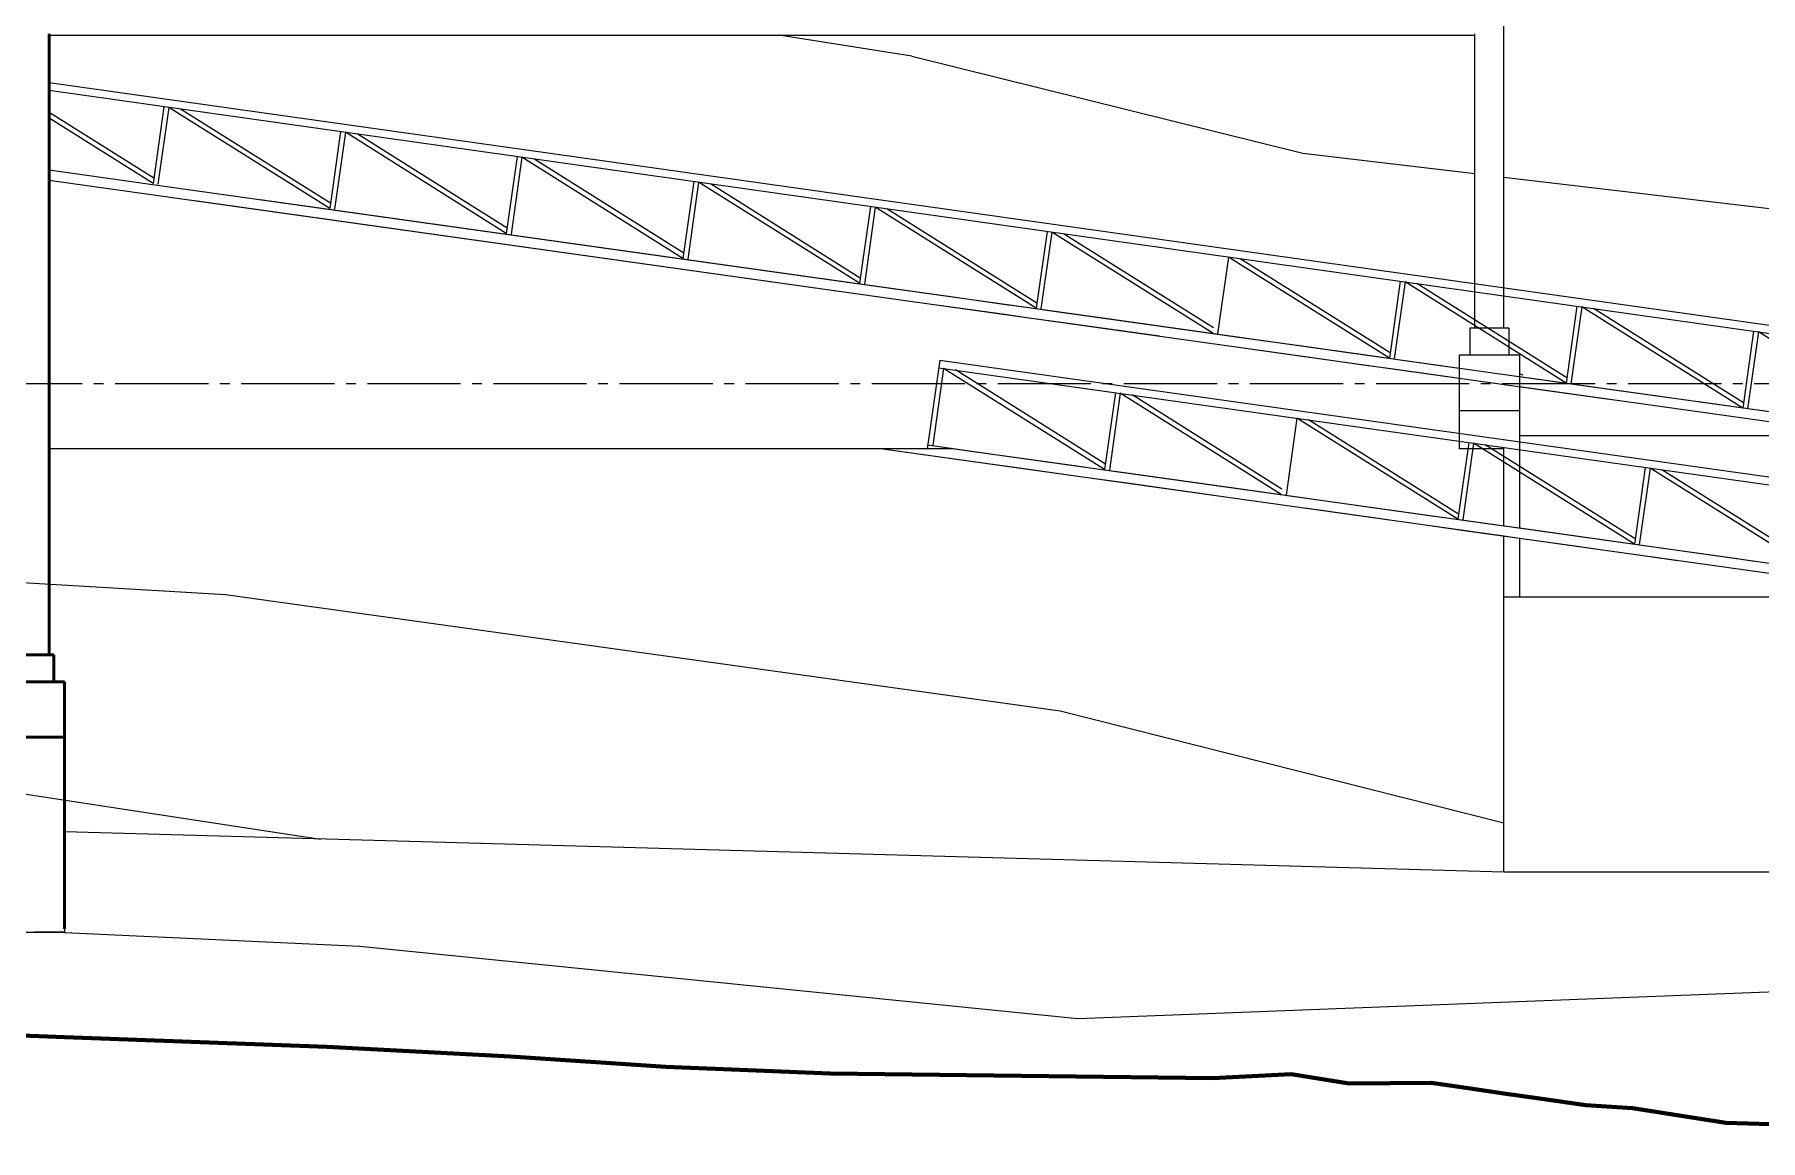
# Model space of a CAD drawing. Header units: metres. Extents: x -57 to 501, y 45 to 307.
# Drawn here: x 313.84 to 331.64, y 84.29 to 95.69 of the extents above; entities that cross this region are included whole.
import ezdxf

# ---------------------------------------------------------------- set-up
doc = ezdxf.new("R2010")
doc.units = ezdxf.units.M
doc.linetypes.add('ACAD_ISO04W100', pattern=[30, 24, -3, 0, -3])
doc.layers.add('Acotación', color=250, linetype='Continuous', lineweight=9)
doc.layers.add('atras', color=7, linetype='Continuous')

msp = doc.modelspace()

# ---------------------------------------------------------------- linework, layer by layer
at = {"color": 251, "true_color": 0x636466}
for p, q in [((328.995, 94.223), (328.995, 96.201)), ((313.995, 95.685), (314.286, 95.685)), ((314.286, 95.685), (315.122, 95.685)), ((315.122, 95.685), (317.982, 95.685)), ((317.982, 95.685), (319.024, 95.685)), ((319.024, 95.685), (319.225, 95.685)), ((319.225, 95.685), (320.62, 95.685)), ((320.62, 95.685), (320.735, 95.685)), ((320.735, 95.685), (321.33, 95.685)), ((321.33, 95.685), (321.518, 95.685)), ((321.518, 95.685), (328.695, 95.685)), ((328.695, 95.685), (328.695, 95.701)), ((328.695, 94.259), (328.695, 95.685)), ((315.28, 94.113), (313.995, 94.293)), ((313.995, 94.192), (322.849, 92.948)), ((328.695, 94.089), (328.695, 94.259)), ((328.995, 94.024), (328.995, 94.223)), ((321.983, 93.171), (315.28, 94.113)), ((315.497, 93.981), (323.07, 92.917)), ((323.068, 93.018), (316.17, 93.988)), ((328.695, 94.082), (328.695, 94.089)), ((328.695, 94.058), (328.695, 94.082)), ((328.695, 93.937), (328.695, 94.058)), ((328.995, 94.018), (328.995, 94.024)), ((328.995, 93.99), (328.995, 94.018)), ((328.995, 93.883), (328.995, 93.99)), ((328.695, 93.93), (328.695, 93.937)), ((328.695, 93.849), (328.695, 93.93)), ((328.695, 93.469), (328.695, 93.849)), ((328.995, 93.876), (328.995, 93.883)), ((328.995, 93.787), (328.995, 93.876)), ((328.995, 93.469), (328.995, 93.787)), ((328.695, 93.435), (328.695, 93.469)), ((328.695, 93.427), (328.695, 93.435)), ((328.995, 93.392), (328.995, 93.469)), ((328.695, 93.102), (328.695, 93.427)), ((328.995, 93.375), (328.995, 93.392)), ((328.995, 93.068), (328.995, 93.375)), ((325.104, 92.732), (321.983, 93.171)), ((328.695, 93.029), (328.695, 93.102)), ((322.849, 92.948), (326.257, 92.469)), ((323.169, 93.004), (323.068, 93.018)), ((323.07, 92.917), (323.17, 92.903)), ((323.269, 92.99), (323.169, 93.004)), ((323.17, 92.903), (323.271, 92.889)), ((323.837, 92.91), (323.269, 92.99)), ((324.071, 92.877), (323.837, 92.91)), ((328.695, 92.945), (328.695, 93.029)), ((328.695, 92.666), (328.695, 92.945)), ((328.995, 92.988), (328.995, 93.068)), ((328.995, 92.91), (328.995, 92.988)), ((328.995, 92.666), (328.995, 92.91)), ((323.271, 92.889), (323.874, 92.804)), ((323.874, 92.804), (324.073, 92.776)), ((324.428, 92.827), (324.071, 92.877)), ((324.073, 92.776), (324.429, 92.726)), ((325.505, 92.676), (324.428, 92.827)), ((324.429, 92.726), (325.443, 92.584)), ((326.976, 92.469), (325.104, 92.732)), ((326.234, 92.573), (325.505, 92.676)), ((326.887, 92.482), (326.234, 92.573)), ((328.695, 92.666), (328.645, 92.666)), ((328.645, 92.666), (328.645, 92.526)), ((328.995, 92.666), (328.695, 92.666)), ((329.045, 92.666), (328.995, 92.666)), ((329.045, 92.666), (329.045, 92.469)), ((326.235, 92.472), (326.946, 92.372)), ((326.257, 92.469), (326.72, 92.404)), ((326.72, 92.404), (328.535, 92.149)), ((327.571, 92.385), (326.887, 92.482)), ((326.946, 92.372), (327.573, 92.284)), ((328.535, 92.25), (326.976, 92.469)), ((327.878, 92.342), (327.571, 92.385)), ((328.645, 92.385), (328.535, 92.385)), ((328.535, 92.385), (328.535, 92.25)), ((328.645, 92.526), (328.645, 92.502)), ((328.645, 92.502), (328.645, 92.469)), ((328.645, 92.469), (328.645, 92.385)), ((329.045, 92.385), (328.645, 92.385)), ((329.045, 92.469), (329.045, 92.446)), ((329.045, 92.446), (329.045, 92.385)), ((329.155, 92.385), (329.045, 92.385)), ((329.155, 92.385), (329.155, 92.163)), ((327.573, 92.284), (327.854, 92.245)), ((327.854, 92.245), (328.174, 92.2)), ((328.172, 92.301), (327.878, 92.342)), ((329.052, 92.177), (328.172, 92.301)), ((328.174, 92.2), (328.973, 92.087)), ((328.535, 92.25), (328.535, 92.149)), ((328.535, 92.149), (328.535, 91.815)), ((328.973, 92.087), (330.082, 91.932)), ((330.08, 92.033), (329.052, 92.177)), ((330.089, 92.032), (329.155, 92.163)), ((329.155, 92.163), (329.155, 92.062)), ((329.155, 92.062), (329.155, 91.815)), ((329.155, 92.062), (332.771, 91.554)), ((330.304, 92.001), (330.08, 92.033)), ((333.489, 91.554), (330.089, 92.032)), ((330.672, 91.95), (330.304, 92.001)), ((330.875, 91.921), (330.672, 91.95)), ((333.489, 91.554), (330.977, 91.907)), ((328.535, 91.815), (329.155, 91.815)), ((328.535, 91.815), (328.535, 91.554)), ((329.155, 91.815), (329.155, 91.554)), ((328.535, 91.554), (328.535, 91.421)), ((329.155, 91.554), (329.155, 90.6)), ((322.59, 91.421), (328.995, 90.521)), ((323.774, 91.356), (323.052, 91.457)), ((323.3, 91.421), (323.3, 91.422)), ((323.308, 91.421), (323.3, 91.422)), ((323.3, 91.422), (323.3, 91.421)), ((328.995, 90.622), (323.308, 91.421)), ((323.874, 91.342), (323.774, 91.356)), ((323.974, 91.328), (323.874, 91.342)), ((324.542, 91.248), (323.974, 91.328)), ((328.995, 91.421), (328.535, 91.421)), ((328.995, 90.622), (328.995, 91.421)), ((323.775, 91.255), (323.876, 91.24)), ((323.876, 91.24), (323.976, 91.226)), ((323.976, 91.226), (324.579, 91.142)), ((324.776, 91.215), (324.542, 91.248)), ((324.579, 91.142), (324.778, 91.114)), ((325.133, 91.165), (324.776, 91.215)), ((326.211, 91.013), (325.133, 91.165)), ((324.778, 91.114), (325.135, 91.064)), ((325.135, 91.064), (326.148, 90.921)), ((326.939, 90.911), (326.211, 91.013)), ((327.592, 90.819), (326.939, 90.911)), ((326.941, 90.81), (327.652, 90.71)), ((328.276, 90.723), (327.592, 90.819)), ((327.652, 90.71), (328.278, 90.622)), ((328.584, 90.68), (328.276, 90.723)), ((328.278, 90.622), (328.56, 90.582)), ((328.56, 90.582), (328.88, 90.537)), ((328.878, 90.638), (328.584, 90.68)), ((329.757, 90.515), (328.878, 90.638)), ((329.155, 90.6), (328.995, 90.622)), ((334.195, 89.891), (329.155, 90.6)), ((328.88, 90.537), (329.678, 90.425)), ((328.995, 89.891), (328.995, 90.521)), ((328.995, 90.521), (329.155, 90.499)), ((329.155, 90.499), (329.155, 89.979)), ((329.155, 90.499), (333.476, 89.891)), ((329.678, 90.425), (330.787, 90.269)), ((330.786, 90.37), (329.757, 90.515)), ((331.009, 90.339), (330.786, 90.37)), ((331.377, 90.287), (331.009, 90.339)), ((331.58, 90.259), (331.377, 90.287)), ((328.995, 87.054), (328.995, 89.891)), ((329.155, 89.891), (328.995, 89.891)), ((329.155, 89.979), (329.155, 89.891)), ((329.933, 89.891), (329.155, 89.891)), ((333.476, 89.891), (329.933, 89.891)), ((328.995, 87.054), (314.155, 87.469)), ((339.071, 87.054), (328.995, 87.054)), ((313.535, 86.435), (314.155, 86.442)), ((314.155, 86.469), (314.155, 86.442)), ((314.155, 86.442), (314.155, 86.43))]:
    msp.add_line(p, q, dxfattribs=at)
at = {"lineweight": 50}
for p, q in [((313.995, 95.685), (313.995, 95.701)), ((313.995, 95.469), (313.995, 95.685)), ((313.995, 95.407), (313.995, 95.469)), ((313.995, 95.385), (313.995, 95.407)), ((313.995, 94.774), (313.995, 95.385)), ((313.995, 94.693), (313.995, 94.774)), ((313.995, 94.469), (313.995, 94.693)), ((313.995, 94.293), (313.995, 94.469)), ((313.995, 94.192), (313.995, 94.293)), ((313.995, 94.085), (313.995, 94.184)), ((313.995, 93.298), (313.995, 94.085)), ((313.995, 93.236), (313.995, 93.298)), ((313.995, 93.023), (313.995, 93.236)), ((313.995, 92.666), (313.995, 93.023)), ((313.995, 92.385), (313.995, 92.666)), ((313.995, 92.027), (313.995, 92.385)), ((313.995, 91.926), (313.995, 92.027)), ((313.995, 91.815), (313.995, 91.926)), ((313.995, 91.421), (313.995, 91.815)), ((313.995, 90.089), (313.995, 91.421)), ((313.995, 89.783), (313.995, 90.089)), ((313.995, 89.469), (313.995, 89.783)), ((313.995, 89.296), (313.995, 89.469)), ((313.995, 89.296), (313.695, 89.296)), ((314.045, 89.296), (313.995, 89.296)), ((314.045, 89.296), (314.045, 89.015)), ((314.045, 89.015), (313.645, 89.015)), ((314.155, 89.015), (314.045, 89.015)), ((314.155, 89.015), (314.155, 88.72)), ((314.155, 88.72), (314.155, 88.469)), ((314.155, 88.445), (313.535, 88.445)), ((314.155, 88.469), (314.155, 88.445)), ((314.155, 88.445), (314.155, 88.392)), ((314.155, 88.392), (314.155, 88.287)), ((314.155, 88.287), (314.155, 87.469)), ((314.155, 87.469), (314.155, 87.095)), ((314.155, 87.095), (314.155, 86.469))]:
    msp.add_line(p, q, dxfattribs=at)
at = {"color": 9, "true_color": 0xc7c8ca}
for p, q in [((322.892, 95.469), (321.518, 95.685)), ((322.892, 95.469), (326.922, 94.469)), ((326.922, 94.469), (328.695, 94.259)), ((328.995, 94.223), (335.352, 93.469)), ((332.771, 91.554), (329.155, 91.554)), ((314.155, 91.421), (313.995, 91.421)), ((317.179, 91.421), (314.155, 91.421)), ((317.587, 91.421), (317.179, 91.421)), ((318.306, 91.421), (317.587, 91.421)), ((318.541, 91.421), (318.306, 91.421)), ((318.569, 91.421), (318.541, 91.421)), ((323.3, 91.421), (318.569, 91.421)), ((322.59, 91.421), (323.775, 91.255))]:
    msp.add_line(p, q, dxfattribs=at)
msp.add_line((313.995, 94.184), (313.995, 94.192))
at = {"color": 251, "true_color": 0x636466}
for points in [[(313.995, 95.2), (333.389, 92.46)], [(313.995, 95.118), (333.39, 92.376)], [(315.075, 94.211), (313.995, 94.889)], [(315.179, 94.949), (315.067, 94.156)], [(316.888, 93.899), (315.229, 94.942), (315.117, 94.149)], [(316.896, 93.953), (315.35, 94.925)], [(315.067, 94.156), (313.995, 94.83)], [(317, 94.692), (316.888, 93.899)], [(318.709, 93.642), (317.05, 94.685), (316.938, 93.892)], [(318.717, 93.696), (317.171, 94.668)], [(318.821, 94.434), (318.709, 93.642)], [(320.53, 93.384), (318.871, 94.427), (318.759, 93.635)], [(320.538, 93.439), (318.992, 94.41)], [(320.642, 94.177), (320.53, 93.384)], [(322.352, 93.127), (320.692, 94.17), (320.58, 93.377)], [(322.359, 93.181), (320.813, 94.153)], [(322.464, 93.92), (322.352, 93.127)], [(324.173, 92.87), (322.513, 93.913), (322.401, 93.12)], [(324.18, 92.924), (322.634, 93.896)], [(324.285, 93.662), (324.173, 92.87)], [(325.994, 92.613), (324.334, 93.655), (324.222, 92.863)], [(326.001, 92.667), (324.455, 93.638)], [(327.815, 92.355), (326.155, 93.398), (326.043, 92.606)], [(327.823, 92.409), (326.276, 93.381)], [(327.927, 93.148), (327.815, 92.355)], [(329.636, 92.098), (327.976, 93.141), (327.864, 92.348)], [(329.644, 92.152), (328.098, 93.124)], [(329.748, 92.891), (329.636, 92.098)], [(331.457, 91.841), (329.797, 92.884), (329.685, 92.091)], [(331.465, 91.895), (329.919, 92.866)], [(331.569, 92.633), (331.457, 91.841)], [(333.278, 91.583), (331.619, 92.626), (331.507, 91.834)], [(323.18, 92.336), (323.047, 91.421)], [(324.878, 91.207), (323.218, 92.25), (323.106, 91.458)], [(323.168, 92.256), (334.095, 90.714)], [(323.18, 92.336), (334.094, 90.798)], [(324.886, 91.262), (323.34, 92.233)], [(329.065, 92.229), (329.065, 92.229)], [(329.193, 92.181), (329.155, 92.195)], [(324.99, 92), (324.878, 91.207)], [(326.699, 90.95), (325.039, 91.993), (324.927, 91.2)], [(326.707, 91.004), (325.161, 91.976)], [(328.52, 90.693), (326.861, 91.736), (326.749, 90.943)], [(328.528, 90.747), (326.982, 91.719)], [(323.065, 91.519), (323.061, 91.521)], [(328.632, 91.485), (328.52, 90.693)], [(330.341, 90.435), (328.682, 91.478), (328.57, 90.686)], [(323.057, 91.465), (323.053, 91.467)], [(330.349, 90.49), (328.803, 91.461)], [(330.453, 91.228), (330.341, 90.435)], [(332.162, 90.178), (330.503, 91.221), (330.391, 90.428)], [(332.17, 90.232), (330.624, 91.204)]]:
    msp.add_lwpolyline(points, dxfattribs=at)
at = {"color": 9, "true_color": 0xc7c8ca}
for points in [[(288.333, 91.81), (295.584, 90.306), (297.859, 90.306), (302.584, 89.903), (305.844, 89.067), (316.795, 87.395)], [(304.968, 91.421), (309.936, 90.263), (315.815, 89.919), (324.42, 88.718), (328.995, 87.563)], [(294.511, 88.605), (298.541, 87.547), (299.161, 87.519), (306.417, 87.406), (313.535, 86.435), (314.155, 86.43), (317.2, 86.289), (324.602, 85.545), (332.874, 85.864), (337.582, 85.864), (340.801, 85.093)]]:
    msp.add_lwpolyline(points, dxfattribs=at)
at = {"layer": 'Acotación', "color": 252, "linetype": 'ACAD_ISO04W100', "ltscale": 0.04, "true_color": 0x939598}
msp.add_line((336.437, 92.091), (298.33, 92.091), dxfattribs=at)
at = {"layer": 'atras', "lineweight": 80}
for p, q in [((313.535, 85.376), (314.155, 85.353)), ((314.155, 85.353), (316.86, 85.253)), ((316.86, 85.253), (318.752, 85.152)), ((318.752, 85.152), (320.353, 85.046)), ((320.353, 85.046), (322.05, 84.978)), ((322.05, 84.978), (325.994, 84.928)), ((325.994, 84.928), (326.8, 84.97)), ((326.8, 84.97), (327.399, 84.872)), ((327.399, 84.872), (328.245, 84.88)), ((328.245, 84.88), (328.535, 84.839)), ((328.535, 84.839), (328.995, 84.772)), ((328.995, 84.772), (329.362, 84.719)), ((329.362, 84.719), (329.839, 84.65)), ((329.839, 84.65), (330.322, 84.619)), ((330.322, 84.619), (331.282, 84.469)), ((331.282, 84.469), (337.279, 84.286))]:
    msp.add_line(p, q, dxfattribs=at)

doc.saveas('drawing.dxf')
